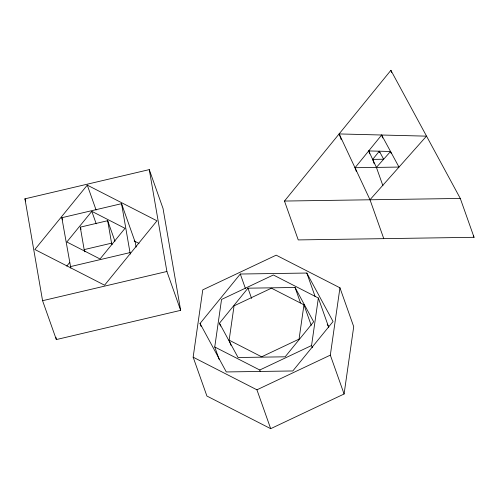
<?xml version="1.0" encoding="UTF-8"?>
<svg xmlns="http://www.w3.org/2000/svg" width="499" height="499" viewBox="0 0 499 499"><rect width="100%" height="100%" fill="white"/><g stroke="black" fill="none" stroke-linecap="round" stroke-linejoin="round"><path stroke-width="0.75" d="M193.15 357.178L202.775 289.85L276.178 255.17L339.95 287.811L353.716 326.677L344.085 393.998L270.689 428.678L206.91 396.038L193.15 357.178L256.929 389.819L270.689 428.678M219.161 359.436L214.751 346.973L221.544 299.456L273.346 274.98L318.356 298.015L328.741 327.344M230.962 345.302L229.147 340.168L234.05 305.856L271.456 288.185L303.96 304.82L311.226 325.348M303.96 304.82L299.051 339.127L261.644 356.804L229.147 340.168M312.343 347.734L311.563 345.533L318.356 298.015M344.085 393.998L330.326 355.138L339.95 287.811M87.281 185.129L34.868 249.494L104.565 285.191L156.979 220.82L87.281 185.129L96.107 210.06M91.81 211.333L66.847 241.984L100.043 258.981L125 228.33L91.81 211.333L96.22 223.802M66.754 266.098L69.692 262.493M284.48 201.053L390.892 70.322L460.29 198.44L474.05 237.306L298.24 239.919L284.48 201.053L460.29 198.44M200.043 323.483L240.3 274.026L306.804 273.04L333.058 321.506L292.807 370.963L226.297 371.948L200.043 323.483L201.085 326.415M219.466 323.196L247.966 288.179L295.052 287.48L313.64 321.793L285.141 356.81L238.054 357.509L219.466 323.196L220.502 326.128M355.032 167.72L381.635 135.036L398.988 167.065L355.032 167.72L356.33 171.388M372.672 159.387L379.321 151.216L383.662 159.218L372.672 159.387L374.231 163.784M382.908 185.722L376.414 167.39L390.536 151.49L391.316 153.692M383.756 238.597L369.996 199.737L426.483 136.152L339.177 133.932L341.254 139.795M214.751 346.973L259.761 370.009L311.563 345.533M256.929 389.819L330.326 355.138M24.95 198.833L149.27 169.616L163.03 208.476L180.657 310.347L56.337 339.563L42.577 300.704L24.95 198.833L25.73 201.028M70.821 268.106L61.832 217.707L121.55 203.679L135.31 242.539L136.102 247.124M84.942 251.808L84.163 249.612L80.277 227.151L107.684 220.708L114.957 241.242M84.163 249.612L111.57 243.169L112.094 244.635M70.303 266.641L130.014 252.606L130.532 254.072M42.577 300.704L166.897 271.487L180.657 310.347M369.747 153.873L368.711 150.935L390.536 151.49M134.162 240.955L138.996 243.425M473.308 235.933L474.05 237.306M327.225 324.188L328.704 326.92M368.711 150.935L376.414 167.39M339.177 133.932L369.996 199.737M390.892 70.322L391.671 72.517M381.635 135.036L382.677 137.967M379.321 151.216L379.845 152.682M306.804 273.04L315.112 296.5M295.052 287.48L300.504 302.874M247.966 288.179L251.602 298.446M240.3 274.026L245.496 288.69M259.761 370.009L260.278 371.474M80.277 227.151L81.056 229.347M61.832 217.707L62.612 219.909M149.27 169.616L166.897 271.487M121.55 203.679L130.014 252.606M107.684 220.708L111.57 243.169M55.944 337.268L56.337 339.563"/></g></svg>
